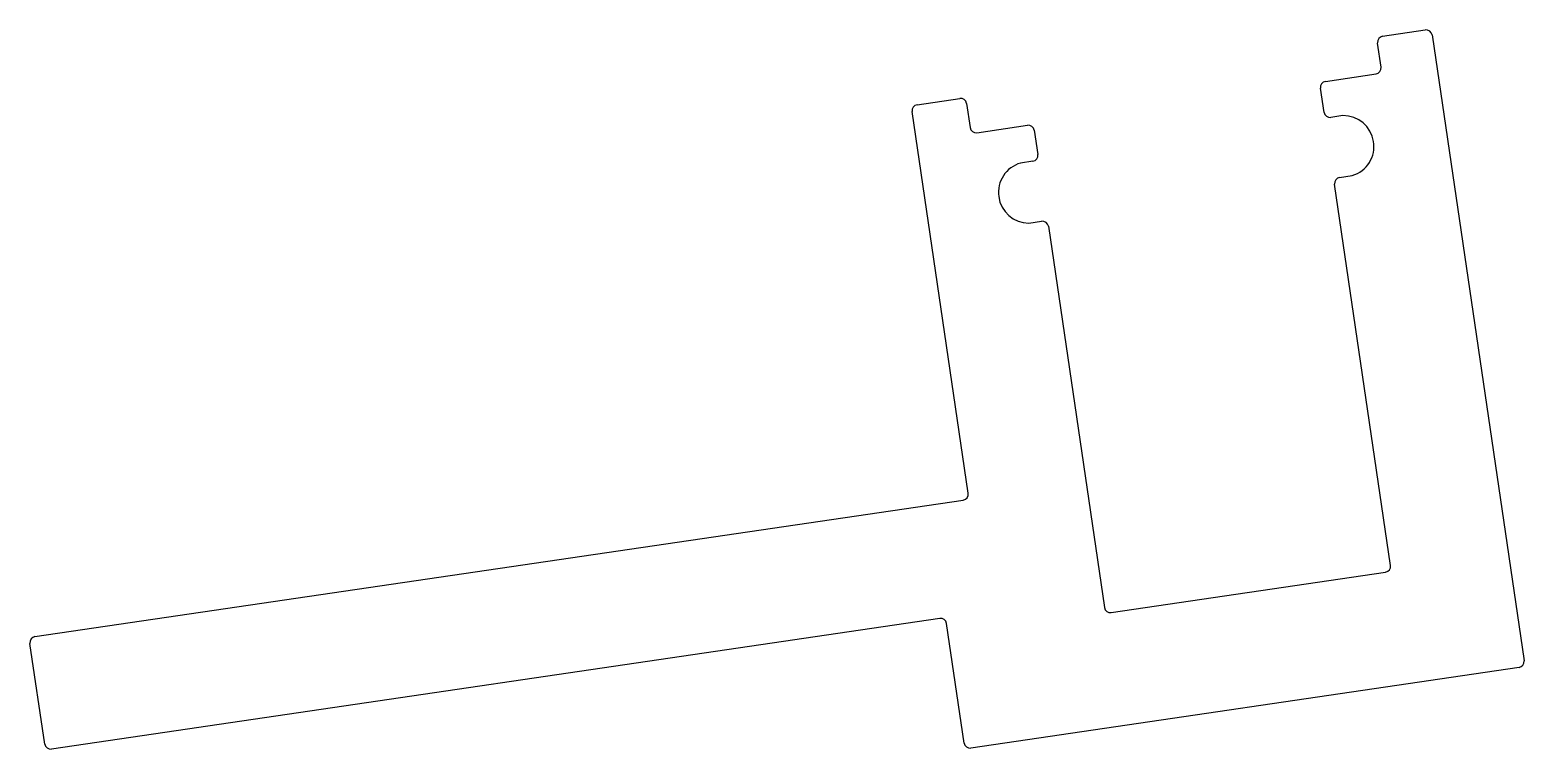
# Model space of a CAD drawing. Extents: x -26 to 36.6, y 10 to 40.1.
import ezdxf

# ---------------------------------------------------------------- set-up
doc = ezdxf.new("R2010")
doc.units = 0
doc.layers.get('0').update_dxf_attribs({"linetype": 'CONTINUOUS'})

msp = doc.modelspace()

# ---------------------------------------------------------------- linework, layer by layer
at = {"linetype": 'CONTINUOUS'}
for p, q in [((30.669, 39.868), (32.456, 40.131)), ((30.607, 38.571), (30.458, 39.584)), ((32.74, 39.92), (36.594, 13.714)), ((28.278, 37.976), (30.396, 38.288)), ((28.216, 36.679), (28.067, 37.692)), ((11.174, 37.001), (12.961, 37.263)), ((13.245, 37.052), (13.394, 36.039)), ((13.316, 20.724), (10.963, 36.717)), ((29.006, 36.543), (28.499, 36.468)), ((13.677, 35.828), (15.796, 36.14)), ((16.08, 35.929), (16.229, 34.916)), ((16.018, 34.632), (15.511, 34.558)), ((28.869, 33.955), (29.401, 34.033)), ((31.006, 17.706), (28.658, 33.671)), ((15.856, 32.041), (16.388, 32.119)), ((16.671, 31.908), (19.02, 15.943)), ((-25.772, 14.722), (13.105, 20.44)), ((19.303, 15.732), (30.795, 17.422)), ((12.121, 15.484), (-25.079, 10.013)), ((13.141, 10.265), (12.405, 15.273)), ((-25.363, 10.224), (-25.983, 14.438)), ((36.383, 13.431), (13.425, 10.054))]:
    msp.add_line(p, q, dxfattribs=at)
for centre, radius, start, end in [((32.492, 39.883), 0.25, 8.36753, 98.36753), ((30.706, 39.621), 0.25, 98.36753, 188.36753), ((30.36, 38.535), 0.25, 278.36753, 8.36753), ((28.314, 37.729), 0.25, 98.36753, 188.36753), ((11.211, 36.753), 0.25, 98.36753, 188.36753), ((12.997, 37.016), 0.25, 8.36753, 98.36753), ((28.463, 36.715), 0.25, 188.36753, 278.36753), ((29.028, 35.26), 1.282, 286.89716, 90.98377), ((13.641, 36.076), 0.25, 188.36753, 278.36753), ((15.833, 35.893), 0.25, 8.36753, 98.36753), ((15.86, 33.323), 1.282, 105.75128, 269.8379), ((15.982, 34.88), 0.25, 278.36753, 8.36753), ((28.905, 33.708), 0.25, 98.36753, 188.36753), ((16.424, 31.872), 0.25, 8.36753, 98.36753), ((13.068, 20.688), 0.25, 278.36753, 8.36753), ((30.759, 17.67), 0.25, 278.36753, 8.36753), ((19.267, 15.979), 0.25, 188.36753, 278.36753), ((12.157, 15.237), 0.25, 8.36753, 98.36753), ((-25.735, 14.475), 0.25, 98.36753, 188.36753), ((36.347, 13.678), 0.25, 278.36753, 8.36753), ((-25.115, 10.26), 0.25, 188.36753, 278.36753), ((13.389, 10.301), 0.25, 188.36753, 278.36753)]:
    msp.add_arc(centre, radius, start, end, dxfattribs=at)

doc.saveas('drawing.dxf')
